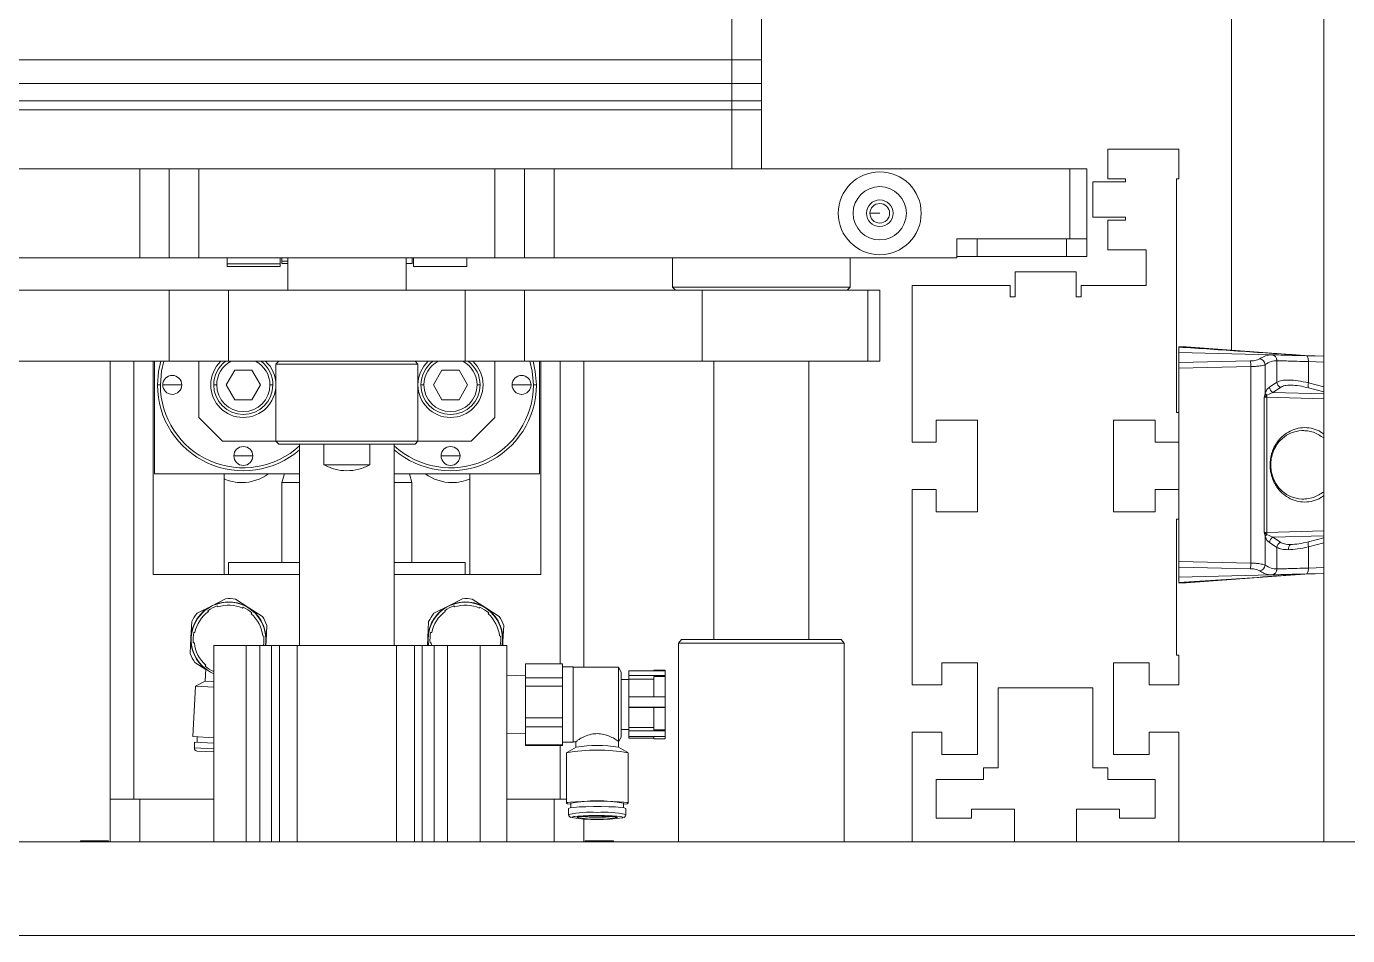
# Model space of a CAD drawing. Header units: millimetres. Extents: x 169 to 14583, y -399 to 10804.
# Drawn here: x 3179.1 to 3402.3, y 1863.9 to 2017.5 of the extents above; entities that cross this region are included whole.
import ezdxf

# ---------------------------------------------------------------- set-up
doc = ezdxf.new("R2010")
doc.units = ezdxf.units.MM
doc.header["$LTSCALE"] = 35

msp = doc.modelspace()

# ---------------------------------------------------------------- linework, layer by layer
at = {"color": 7, "linetype": 'Continuous', "lineweight": 18}
for p, q in [((3398.272, 2199.459), (3398.272, 1879.779)), ((3382.672, 2035.459), (3382.672, 1962.823)), ((3298.272, 1993.459), (3298.272, 2020.889)), ((3303.272, 2020.889), (3303.272, 1993.459)), ((3168.272, 2011.889), (3298.272, 2011.889)), ((3298.272, 1993.459), (3298.272, 2011.889)), ((3298.272, 2011.889), (3303.272, 2011.889)), ((3303.272, 2011.889), (3303.272, 1993.459)), ((3168.272, 2007.859), (3298.272, 2007.859)), ((3298.272, 2007.859), (3298.272, 1993.459)), ((3303.272, 2007.859), (3298.272, 2007.859)), ((3303.272, 1993.459), (3303.272, 2007.859)), ((3168.272, 2004.959), (3298.272, 2004.959)), ((3298.272, 1993.459), (3298.272, 2004.959)), ((3298.272, 2004.959), (3303.272, 2004.959)), ((3303.272, 2004.959), (3303.272, 1993.459)), ((3168.272, 2003.459), (3298.272, 2003.459)), ((3298.272, 2003.459), (3298.272, 1993.459)), ((3303.272, 2003.459), (3298.272, 2003.459)), ((3303.272, 1993.459), (3303.272, 2003.459)), ((3361.772, 1996.779), (3361.772, 1991.779)), ((3373.772, 1996.779), (3361.772, 1996.779)), ((3373.772, 1991.779), (3373.772, 1996.779)), ((3111.159, 1993.459), (3198.272, 1993.459)), ((3198.272, 1978.459), (3198.272, 1993.459)), ((3198.272, 1993.459), (3203.272, 1993.459)), ((3203.272, 1993.459), (3203.272, 1978.459)), ((3203.272, 1993.459), (3208.272, 1993.459)), ((3208.272, 1993.459), (3208.272, 1978.459)), ((3258.272, 1993.459), (3208.272, 1993.459)), ((3258.272, 1978.459), (3258.272, 1993.459)), ((3258.272, 1993.459), (3263.272, 1993.459)), ((3263.272, 1978.459), (3263.272, 1993.459)), ((3263.272, 1993.459), (3268.272, 1993.459)), ((3268.272, 1993.459), (3268.272, 1978.459)), ((3268.272, 1993.459), (3355.385, 1993.459)), ((3355.385, 1981.659), (3355.385, 1993.459)), ((3355.385, 1993.459), (3358.272, 1993.459)), ((3358.272, 1993.459), (3358.272, 1981.659)), ((3359.272, 1991.279), (3359.272, 1985.279)), ((3364.772, 1991.279), (3359.272, 1991.279)), ((3361.772, 1991.779), (3364.772, 1991.779)), ((3364.772, 1991.779), (3364.772, 1991.279)), ((3373.372, 1991.779), (3373.772, 1991.779)), ((3373.372, 1952.279), (3373.372, 1991.779)), ((3323.272, 1985.959), (3321.622, 1985.959)), ((3359.272, 1985.279), (3364.772, 1985.279)), ((3361.772, 1984.779), (3361.772, 1979.779)), ((3364.772, 1984.779), (3361.772, 1984.779)), ((3364.772, 1985.279), (3364.772, 1984.779)), ((3336.272, 1981.659), (3355.385, 1981.659)), ((3336.272, 1978.459), (3336.272, 1981.659)), ((3339.736, 1981.659), (3339.736, 1978.659)), ((3354.808, 1981.659), (3339.736, 1981.659)), ((3354.808, 1978.659), (3354.808, 1981.659)), ((3358.272, 1981.659), (3355.385, 1981.659)), ((3358.272, 1981.659), (3358.272, 1978.659)), ((3361.772, 1979.779), (3368.272, 1979.779)), ((3368.272, 1979.779), (3368.272, 1973.779)), ((3130.272, 1978.459), (3198.272, 1978.459)), ((3203.272, 1978.459), (3198.272, 1978.459)), ((3208.272, 1978.459), (3203.272, 1978.459)), ((3258.272, 1978.459), (3208.272, 1978.459)), ((3213.022, 1978.459), (3213.022, 1977.417)), ((3222.022, 1977.417), (3213.022, 1977.417)), ((3213.022, 1977.417), (3213.022, 1976.959)), ((3222.022, 1978.459), (3222.022, 1977.417)), ((3222.022, 1977.417), (3222.022, 1976.959)), ((3222.272, 1978.459), (3222.272, 1977.878)), ((3223.272, 1977.878), (3222.272, 1977.878)), ((3222.272, 1977.878), (3222.272, 1977.459)), ((3222.272, 1977.459), (3223.272, 1977.459)), ((3223.272, 1978.459), (3223.272, 1972.959)), ((3243.272, 1978.459), (3243.272, 1972.959)), ((3243.272, 1977.459), (3244.272, 1977.459)), ((3244.272, 1977.459), (3244.272, 1978.459)), ((3244.522, 1976.959), (3244.522, 1978.459)), ((3253.522, 1976.959), (3253.522, 1978.459)), ((3263.272, 1978.459), (3258.272, 1978.459)), ((3268.272, 1978.459), (3263.272, 1978.459)), ((3268.272, 1978.459), (3336.272, 1978.459)), ((3288.272, 1978.459), (3288.272, 1973.459)), ((3318.272, 1973.459), (3318.272, 1978.459)), ((3339.736, 1978.659), (3336.272, 1978.659)), ((3354.808, 1978.659), (3339.736, 1978.659)), ((3358.272, 1978.659), (3354.808, 1978.659)), ((3213.022, 1976.959), (3222.022, 1976.959)), ((3244.522, 1976.959), (3253.522, 1976.959)), ((3356.422, 1976.079), (3346.122, 1976.079)), ((3346.122, 1976.079), (3346.122, 1971.839)), ((3356.422, 1971.839), (3356.422, 1976.079)), ((3173.272, 1972.959), (3203.272, 1972.959)), ((3203.272, 1972.959), (3203.272, 1960.959)), ((3203.272, 1972.959), (3213.272, 1972.959)), ((3213.272, 1972.959), (3213.272, 1960.959)), ((3253.272, 1972.959), (3213.272, 1972.959)), ((3253.272, 1960.959), (3253.272, 1972.959)), ((3253.272, 1972.959), (3263.272, 1972.959)), ((3263.272, 1960.959), (3263.272, 1972.959)), ((3263.272, 1972.959), (3293.272, 1972.959)), ((3288.272, 1973.459), (3288.772, 1972.959)), ((3288.272, 1973.459), (3318.272, 1973.459)), ((3293.272, 1972.959), (3293.272, 1960.959)), ((3293.272, 1972.959), (3321.272, 1972.959)), ((3317.772, 1972.959), (3318.272, 1973.459)), ((3321.272, 1960.959), (3321.272, 1972.959)), ((3321.272, 1972.959), (3323.272, 1972.959)), ((3323.272, 1972.959), (3323.272, 1960.959)), ((3328.772, 1973.779), (3328.772, 1947.279)), ((3345.272, 1973.779), (3328.772, 1973.779)), ((3345.272, 1971.839), (3345.272, 1973.779)), ((3357.272, 1973.779), (3357.272, 1971.839)), ((3368.272, 1973.779), (3357.272, 1973.779)), ((3346.122, 1971.839), (3345.272, 1971.839)), ((3357.272, 1971.839), (3356.422, 1971.839)), ((3375.031, 1963.369), (3373.772, 1963.459)), ((3373.772, 1963.459), (3395.005, 1961.943)), ((3389.452, 1962.048), (3373.772, 1962.459)), ((3373.772, 1962.459), (3373.772, 1960.721)), ((3394.861, 1961.947), (3375.031, 1963.369)), ((3389.452, 1962.048), (3389.446, 1962.049)), ((3395.005, 1961.94), (3394.296, 1961.988)), ((3394.861, 1961.947), (3395.005, 1961.943)), ((3395.005, 1961.943), (3396.804, 1961.856)), ((3395.005, 1961.94), (3395.005, 1961.943)), ((3396.804, 1961.856), (3395.005, 1961.94)), ((3395.289, 1961.896), (3398.272, 1961.817)), ((3203.272, 1960.959), (3173.272, 1960.959)), ((3193.272, 1886.969), (3193.272, 1960.959)), ((3197.272, 1960.959), (3197.272, 1886.969)), ((3200.522, 1924.959), (3200.522, 1960.959)), ((3200.772, 1960.959), (3200.772, 1941.959)), ((3213.272, 1960.959), (3203.272, 1960.959)), ((3208.272, 1951.459), (3208.272, 1960.959)), ((3214.329, 1959.459), (3212.885, 1956.959)), ((3253.272, 1960.959), (3213.272, 1960.959)), ((3217.216, 1959.459), (3214.329, 1959.459)), ((3218.659, 1956.959), (3217.216, 1959.459)), ((3221.772, 1960.959), (3221.272, 1960.459)), ((3221.272, 1960.459), (3221.272, 1947.459)), ((3245.272, 1960.459), (3221.272, 1960.459)), ((3245.272, 1960.459), (3244.772, 1960.959)), ((3245.272, 1947.459), (3245.272, 1960.459)), ((3249.329, 1959.459), (3247.885, 1956.959)), ((3252.216, 1959.459), (3249.329, 1959.459)), ((3253.659, 1956.959), (3252.216, 1959.459)), ((3263.272, 1960.959), (3253.272, 1960.959)), ((3258.272, 1960.959), (3258.272, 1951.459)), ((3293.272, 1960.959), (3263.272, 1960.959)), ((3265.772, 1960.959), (3265.772, 1941.959)), ((3266.022, 1924.959), (3266.022, 1960.959)), ((3269.272, 1909.859), (3269.272, 1960.959)), ((3273.272, 1960.959), (3273.272, 1909.259)), ((3293.272, 1960.959), (3321.272, 1960.959)), ((3295.272, 1960.959), (3295.272, 1913.959)), ((3311.272, 1913.959), (3311.272, 1960.959)), ((3323.272, 1960.959), (3321.272, 1960.959)), ((3373.772, 1960.721), (3385.848, 1961.018)), ((3373.772, 1959.788), (3385.963, 1960.064)), ((3373.772, 1959.788), (3373.772, 1952.279)), ((3385.963, 1960.064), (3385.963, 1926.854)), ((3388.373, 1955.603), (3388.373, 1960.393)), ((3390.364, 1961.049), (3390.364, 1957.415)), ((3390.364, 1961.049), (3390.37, 1961.049)), ((3395.676, 1957.325), (3395.676, 1960.896)), ((3395.676, 1960.896), (3398.272, 1960.828)), ((3390.364, 1957.415), (3389.076, 1956.568)), ((3398.272, 1956.643), (3395.676, 1957.325)), ((3201.772, 1956.959), (3201.272, 1956.959)), ((3203.772, 1956.959), (3202.172, 1956.959)), ((3203.772, 1956.959), (3205.372, 1956.959)), ((3210.772, 1956.959), (3211.272, 1956.959)), ((3212.885, 1956.959), (3214.329, 1954.459)), ((3217.216, 1954.459), (3218.659, 1956.959)), ((3220.772, 1956.959), (3220.272, 1956.959)), ((3245.772, 1956.959), (3246.272, 1956.959)), ((3247.885, 1956.959), (3249.329, 1954.459)), ((3252.216, 1954.459), (3253.659, 1956.959)), ((3255.772, 1956.959), (3255.272, 1956.959)), ((3262.772, 1956.959), (3261.172, 1956.959)), ((3262.772, 1956.959), (3264.372, 1956.959)), ((3264.772, 1956.959), (3265.272, 1956.959)), ((3388.185, 1954.814), (3388.355, 1955.529)), ((3388.542, 1955.155), (3388.185, 1954.814)), ((3388.185, 1954.814), (3388.572, 1954.873)), ((3388.185, 1932.104), (3388.185, 1954.814)), ((3388.355, 1955.529), (3388.373, 1955.603)), ((3388.597, 1955.201), (3388.542, 1955.155)), ((3388.572, 1954.873), (3388.634, 1954.872)), ((3388.631, 1955.237), (3388.597, 1955.201)), ((3389.644, 1955.702), (3388.631, 1955.237)), ((3388.634, 1954.872), (3388.634, 1932.046)), ((3388.634, 1954.872), (3398.272, 1954.62)), ((3390.932, 1956.549), (3389.644, 1955.702)), ((3389.644, 1955.702), (3398.272, 1955.476)), ((3398.272, 1955.787), (3395.712, 1956.459)), ((3214.329, 1954.459), (3217.216, 1954.459)), ((3249.329, 1954.459), (3252.216, 1954.459)), ((3208.272, 1951.459), (3212.272, 1947.459)), ((3254.272, 1947.459), (3258.272, 1951.459)), ((3332.772, 1951.029), (3339.772, 1951.029)), ((3332.772, 1947.279), (3332.772, 1951.029)), ((3339.772, 1951.029), (3339.772, 1935.529)), ((3362.772, 1951.029), (3369.772, 1951.029)), ((3362.772, 1935.529), (3362.772, 1951.029)), ((3369.772, 1951.029), (3369.772, 1947.279)), ((3373.772, 1952.279), (3373.372, 1952.279)), ((3373.772, 1947.279), (3373.772, 1952.279)), ((3221.272, 1947.459), (3212.272, 1947.459)), ((3221.272, 1947.459), (3221.772, 1946.959)), ((3221.272, 1947.459), (3245.272, 1947.459)), ((3244.772, 1946.959), (3221.772, 1946.959)), ((3225.272, 1946.959), (3225.272, 1912.959)), ((3229.399, 1946.959), (3229.399, 1943.459)), ((3237.145, 1943.459), (3237.145, 1946.959)), ((3241.272, 1912.959), (3241.272, 1946.959)), ((3244.772, 1946.959), (3245.272, 1947.459)), ((3254.272, 1947.459), (3245.272, 1947.459)), ((3328.772, 1947.279), (3332.772, 1947.279)), ((3369.772, 1947.279), (3373.772, 1947.279)), ((3373.772, 1947.279), (3373.772, 1939.279)), ((3215.772, 1944.959), (3214.172, 1944.959)), ((3215.772, 1944.959), (3217.372, 1944.959)), ((3250.772, 1944.959), (3249.172, 1944.959)), ((3250.772, 1944.959), (3252.372, 1944.959)), ((3200.772, 1941.959), (3225.272, 1941.959)), ((3212.522, 1941.085), (3212.522, 1941.959)), ((3222.704, 1941.959), (3222.302, 1940.459)), ((3237.145, 1943.459), (3229.399, 1943.459)), ((3241.272, 1941.959), (3265.772, 1941.959)), ((3243.84, 1941.959), (3244.242, 1940.459)), ((3254.022, 1941.085), (3254.022, 1941.959)), ((3389.191, 1943.459), (3389.322, 1943.459)), ((3212.522, 1924.959), (3212.522, 1941.085)), ((3222.302, 1926.959), (3222.302, 1940.459)), ((3225.272, 1940.459), (3222.302, 1940.459)), ((3244.242, 1940.459), (3241.272, 1940.459)), ((3244.242, 1926.959), (3244.242, 1940.459)), ((3254.022, 1924.959), (3254.022, 1941.085)), ((3328.772, 1939.279), (3328.772, 1906.279)), ((3332.772, 1939.279), (3328.772, 1939.279)), ((3332.772, 1935.529), (3332.772, 1939.279)), ((3369.772, 1939.279), (3369.772, 1935.529)), ((3373.772, 1939.279), (3369.772, 1939.279)), ((3373.772, 1934.279), (3373.772, 1939.279)), ((3339.772, 1935.529), (3332.772, 1935.529)), ((3369.772, 1935.529), (3362.772, 1935.529)), ((3373.372, 1934.279), (3373.772, 1934.279)), ((3373.372, 1911.279), (3373.372, 1934.279)), ((3373.772, 1934.279), (3373.772, 1927.13)), ((3388.355, 1931.389), (3388.185, 1932.104)), ((3388.185, 1932.104), (3388.597, 1931.717)), ((3388.634, 1932.046), (3388.185, 1932.104)), ((3388.373, 1931.315), (3388.355, 1931.389)), ((3388.373, 1926.525), (3388.373, 1931.315)), ((3388.597, 1931.717), (3388.631, 1931.681)), ((3388.631, 1931.681), (3389.644, 1931.216)), ((3398.272, 1932.298), (3388.634, 1932.046)), ((3389.076, 1930.35), (3390.364, 1929.503)), ((3398.272, 1931.442), (3389.644, 1931.216)), ((3389.644, 1931.216), (3390.932, 1930.369)), ((3395.676, 1929.593), (3398.272, 1930.275)), ((3395.712, 1930.459), (3398.272, 1931.131)), ((3390.364, 1925.869), (3390.364, 1929.503)), ((3395.676, 1929.593), (3395.676, 1926.022)), ((3213.272, 1926.959), (3213.272, 1924.959)), ((3213.272, 1926.959), (3225.272, 1926.959)), ((3241.272, 1926.959), (3253.272, 1926.959)), ((3253.272, 1926.959), (3253.272, 1924.959)), ((3385.963, 1926.854), (3373.772, 1927.13)), ((3385.848, 1925.899), (3373.772, 1926.197)), ((3373.772, 1926.197), (3373.772, 1924.459)), ((3390.37, 1925.869), (3390.364, 1925.869)), ((3398.272, 1926.09), (3395.676, 1926.022)), ((3200.522, 1924.959), (3225.272, 1924.959)), ((3241.272, 1924.959), (3266.022, 1924.959)), ((3395.005, 1924.975), (3373.772, 1923.459)), ((3389.452, 1924.87), (3373.772, 1924.459)), ((3375.031, 1923.549), (3394.861, 1924.971)), ((3389.446, 1924.869), (3389.452, 1924.87)), ((3394.296, 1924.93), (3395.005, 1924.978)), ((3395.005, 1924.975), (3394.861, 1924.971)), ((3396.804, 1925.062), (3395.005, 1924.975)), ((3395.005, 1924.978), (3396.804, 1925.062)), ((3395.005, 1924.978), (3395.005, 1924.974)), ((3398.272, 1925.1), (3395.289, 1925.022)), ((3373.772, 1923.459), (3375.031, 1923.549)), ((3207.973, 1918.378), (3210.375, 1919.61)), ((3210.375, 1919.61), (3212.778, 1920.841)), ((3211.354, 1919.618), (3211.435, 1919.46)), ((3214.45, 1920.758), (3216.717, 1919.293)), ((3215.648, 1919.25), (3215.744, 1919.399)), ((3216.717, 1919.293), (3218.985, 1917.828)), ((3247.973, 1918.378), (3250.375, 1919.61)), ((3250.375, 1919.61), (3252.778, 1920.841)), ((3251.354, 1919.618), (3251.435, 1919.46)), ((3254.45, 1920.758), (3256.717, 1919.293)), ((3255.648, 1919.25), (3255.744, 1919.399)), ((3256.717, 1919.293), (3258.985, 1917.828)), ((3206.93, 1914.276), (3207.065, 1916.972)), ((3209.878, 1918.662), (3209.797, 1918.819)), ((3217.214, 1918.449), (3217.118, 1918.301)), ((3246.93, 1914.276), (3247.065, 1916.972)), ((3249.878, 1918.662), (3249.797, 1918.819)), ((3257.214, 1918.449), (3257.118, 1918.301)), ((3207.413, 1915.128), (3207.589, 1915.119)), ((3219.749, 1916.339), (3219.614, 1913.642)), ((3247.413, 1915.128), (3247.589, 1915.119)), ((3259.749, 1916.339), (3259.614, 1913.642)), ((3206.796, 1911.579), (3206.93, 1914.276)), ((3207.502, 1913.371), (3207.325, 1913.38)), ((3210.772, 1879.779), (3210.772, 1912.959)), ((3216.272, 1912.959), (3210.772, 1912.959)), ((3218.55, 1912.959), (3216.272, 1912.959)), ((3216.272, 1879.779), (3216.272, 1912.959)), ((3218.55, 1879.779), (3218.55, 1912.959)), ((3220.55, 1912.959), (3218.55, 1912.959)), ((3219.042, 1914.547), (3219.219, 1914.538)), ((3219.614, 1913.642), (3219.58, 1912.959)), ((3220.55, 1879.779), (3220.55, 1912.959)), ((3221.872, 1912.959), (3220.55, 1912.959)), ((3221.872, 1879.779), (3221.872, 1912.959)), ((3221.872, 1912.959), (3224.872, 1912.959)), ((3224.872, 1879.779), (3224.872, 1912.959)), ((3241.672, 1912.959), (3224.872, 1912.959)), ((3241.672, 1879.779), (3241.672, 1912.959)), ((3241.672, 1912.959), (3244.672, 1912.959)), ((3244.672, 1879.779), (3244.672, 1912.959)), ((3245.994, 1912.959), (3244.672, 1912.959)), ((3245.994, 1879.779), (3245.994, 1912.959)), ((3247.994, 1912.959), (3245.994, 1912.959)), ((3246.864, 1912.959), (3246.93, 1914.276)), ((3246.93, 1914.276), (3247.001, 1912.959)), ((3247.502, 1913.371), (3247.325, 1913.38)), ((3247.502, 1913.371), (3247.559, 1912.959)), ((3247.994, 1879.779), (3247.994, 1912.959)), ((3250.272, 1912.959), (3247.994, 1912.959)), ((3255.772, 1912.959), (3250.272, 1912.959)), ((3250.272, 1879.779), (3250.272, 1912.959)), ((3255.772, 1879.779), (3255.772, 1912.959)), ((3260.272, 1912.959), (3255.772, 1912.959)), ((3259.042, 1914.547), (3259.219, 1914.538)), ((3259.614, 1913.642), (3259.58, 1912.959)), ((3260.272, 1879.779), (3260.272, 1912.959)), ((3289.772, 1913.959), (3289.272, 1913.359)), ((3289.272, 1913.359), (3289.272, 1879.779)), ((3317.272, 1913.359), (3289.272, 1913.359)), ((3316.772, 1913.959), (3289.772, 1913.959)), ((3317.272, 1913.359), (3316.772, 1913.959)), ((3317.272, 1879.779), (3317.272, 1913.359)), ((3373.772, 1911.279), (3373.372, 1911.279)), ((3373.772, 1906.279), (3373.772, 1911.279)), ((3209.415, 1908.891), (3207.559, 1910.089)), ((3209.419, 1908.975), (3209.316, 1906.911)), ((3209.33, 1909.469), (3209.426, 1909.617)), ((3269.708, 1909.859), (3263.408, 1909.859)), ((3263.408, 1909.859), (3263.408, 1909.849)), ((3263.408, 1909.849), (3269.708, 1909.849)), ((3263.408, 1907.476), (3263.408, 1909.849)), ((3269.708, 1909.859), (3269.708, 1909.849)), ((3269.708, 1908.663), (3269.708, 1909.849)), ((3271.508, 1909.309), (3269.708, 1909.309)), ((3269.708, 1907.476), (3269.708, 1908.663)), ((3271.508, 1909.309), (3271.508, 1903.394)), ((3279.146, 1909.259), (3271.508, 1909.259)), ((3279.608, 1908.459), (3279.146, 1909.259)), ((3279.146, 1896.7), (3279.146, 1909.259)), ((3279.608, 1908.459), (3279.608, 1903.336)), ((3287.008, 1908.653), (3280.908, 1908.653)), ((3280.908, 1907.883), (3280.908, 1908.653)), ((3287.008, 1908.759), (3285.108, 1908.759)), ((3285.108, 1908.653), (3285.108, 1908.759)), ((3287.008, 1908.759), (3287.008, 1908.653)), ((3287.008, 1907.883), (3287.008, 1908.653)), ((3333.772, 1910.029), (3339.772, 1910.029)), ((3333.772, 1906.279), (3333.772, 1910.029)), ((3339.772, 1910.029), (3339.772, 1894.529)), ((3362.772, 1910.029), (3368.772, 1910.029)), ((3362.772, 1894.529), (3362.772, 1910.029)), ((3368.772, 1910.029), (3368.772, 1906.279)), ((3207.672, 1906.069), (3207.246, 1897.539)), ((3209.316, 1906.911), (3207.672, 1906.069)), ((3210.772, 1905.914), (3207.672, 1906.069)), ((3210.772, 1906.839), (3209.316, 1906.911)), ((3263.408, 1907.921), (3260.272, 1907.823)), ((3263.408, 1907.476), (3269.708, 1907.476)), ((3263.408, 1907.476), (3263.408, 1906.087)), ((3263.408, 1906.087), (3269.708, 1906.087)), ((3263.408, 1900.701), (3263.408, 1906.087)), ((3269.708, 1907.476), (3269.708, 1906.087)), ((3269.708, 1903.394), (3269.708, 1906.087)), ((3280.908, 1907.184), (3279.608, 1907.184)), ((3287.008, 1907.883), (3280.908, 1907.883)), ((3280.908, 1907.27), (3280.908, 1907.883)), ((3285.108, 1907.27), (3280.908, 1907.27)), ((3280.908, 1904.19), (3280.908, 1907.27)), ((3285.108, 1907.724), (3287.008, 1907.724)), ((3285.108, 1904.224), (3285.108, 1907.724)), ((3287.008, 1907.724), (3287.008, 1907.883)), ((3287.008, 1907.724), (3287.008, 1904.224)), ((3328.772, 1906.279), (3333.772, 1906.279)), ((3343.272, 1905.779), (3359.272, 1905.779)), ((3343.272, 1892.279), (3343.272, 1905.779)), ((3359.272, 1905.779), (3359.272, 1892.279)), ((3368.772, 1906.279), (3373.772, 1906.279)), ((3287.008, 1904.237), (3280.908, 1904.237)), ((3280.908, 1902.491), (3280.908, 1904.237)), ((3287.008, 1902.491), (3287.008, 1904.237)), ((3269.708, 1900.701), (3269.708, 1903.394)), ((3271.508, 1903.394), (3271.508, 1896.609)), ((3279.608, 1903.336), (3279.608, 1897.459)), ((3287.008, 1902.491), (3280.908, 1902.491)), ((3280.908, 1902.444), (3280.908, 1902.491)), ((3285.108, 1902.444), (3280.908, 1902.444)), ((3280.908, 1899.11), (3280.908, 1902.444)), ((3285.108, 1902.479), (3287.008, 1902.479)), ((3285.108, 1898.69), (3285.108, 1902.479)), ((3287.008, 1902.479), (3287.008, 1902.491)), ((3287.008, 1902.479), (3287.008, 1898.69)), ((3263.408, 1900.701), (3269.708, 1900.701)), ((3263.408, 1900.701), (3263.408, 1899.197)), ((3263.408, 1899.197), (3269.708, 1899.197)), ((3263.408, 1896.183), (3263.408, 1899.197)), ((3269.708, 1900.701), (3269.708, 1899.197)), ((3269.708, 1897.69), (3269.708, 1899.197)), ((3285.108, 1899.11), (3280.908, 1899.11)), ((3280.908, 1898.543), (3280.908, 1899.11)), ((3210.772, 1897.363), (3207.246, 1897.539)), ((3207.995, 1897.502), (3207.95, 1896.603)), ((3260.272, 1898.095), (3263.408, 1897.997)), ((3269.708, 1896.183), (3269.708, 1897.69)), ((3279.146, 1896.659), (3279.608, 1897.459)), ((3279.608, 1898.734), (3280.908, 1898.734)), ((3287.008, 1898.543), (3280.908, 1898.543)), ((3280.908, 1897.566), (3280.908, 1898.543)), ((3287.008, 1897.566), (3280.908, 1897.566)), ((3280.908, 1897.265), (3280.908, 1897.566)), ((3285.108, 1897.265), (3280.908, 1897.265)), ((3287.008, 1898.69), (3285.108, 1898.69)), ((3285.108, 1897.159), (3285.108, 1897.566)), ((3285.108, 1897.159), (3287.008, 1897.159)), ((3287.008, 1898.543), (3287.008, 1898.69)), ((3287.008, 1897.566), (3287.008, 1898.543)), ((3287.008, 1897.566), (3287.008, 1897.159)), ((3328.772, 1898.279), (3328.772, 1879.779)), ((3333.772, 1898.279), (3328.772, 1898.279)), ((3333.772, 1894.529), (3333.772, 1898.279)), ((3368.772, 1898.279), (3368.772, 1894.529)), ((3373.772, 1898.279), (3368.772, 1898.279)), ((3373.772, 1879.779), (3373.772, 1898.279)), ((3207.551, 1896.623), (3207.501, 1895.624)), ((3207.501, 1895.624), (3210.772, 1895.461)), ((3210.772, 1896.462), (3207.551, 1896.623)), ((3210.772, 1894.96), (3207.975, 1895.1)), ((3263.408, 1896.183), (3269.708, 1896.183)), ((3263.408, 1896.183), (3263.408, 1896.059)), ((3263.408, 1896.059), (3269.708, 1896.059)), ((3269.272, 1886.969), (3269.272, 1896.059)), ((3269.708, 1896.609), (3271.508, 1896.609)), ((3269.708, 1896.183), (3269.708, 1896.059)), ((3270.358, 1894.818), (3270.358, 1886.298)), ((3271.984, 1895.769), (3270.395, 1894.861)), ((3271.508, 1896.659), (3271.958, 1896.659)), ((3271.958, 1896.682), (3271.958, 1895.755)), ((3280.721, 1894.861), (3279.133, 1895.769)), ((3279.146, 1896.7), (3279.146, 1896.68)), ((3279.146, 1896.659), (3279.146, 1896.66)), ((3279.158, 1895.755), (3279.158, 1896.68)), ((3280.758, 1886.298), (3280.758, 1894.818)), ((3339.772, 1894.529), (3333.772, 1894.529)), ((3368.772, 1894.529), (3362.772, 1894.529)), ((3332.772, 1890.279), (3340.772, 1890.279)), ((3332.772, 1883.779), (3332.772, 1890.279)), ((3340.772, 1892.279), (3343.272, 1892.279)), ((3340.772, 1890.279), (3340.772, 1892.279)), ((3359.272, 1892.279), (3361.772, 1892.279)), ((3361.772, 1892.279), (3361.772, 1890.279)), ((3361.772, 1890.279), (3369.772, 1890.279)), ((3369.772, 1890.279), (3369.772, 1883.779)), ((3197.272, 1886.969), (3193.272, 1886.969)), ((3193.272, 1879.779), (3193.272, 1886.959)), ((3193.272, 1886.959), (3198.272, 1886.959)), ((3210.772, 1886.969), (3197.272, 1886.969)), ((3198.272, 1886.959), (3198.272, 1879.779)), ((3210.772, 1886.959), (3198.272, 1886.959)), ((3269.272, 1886.969), (3260.272, 1886.969)), ((3268.272, 1886.959), (3260.272, 1886.959)), ((3268.272, 1879.779), (3268.272, 1886.959)), ((3268.272, 1886.959), (3270.358, 1886.959)), ((3270.358, 1886.969), (3269.272, 1886.969)), ((3271.108, 1886.298), (3271.108, 1885.532)), ((3280.008, 1885.532), (3280.008, 1886.298)), ((3270.708, 1885.4), (3270.708, 1884.403)), ((3273.272, 1883.65), (3273.272, 1879.779)), ((3280.408, 1884.403), (3280.408, 1885.4)), ((3338.772, 1883.779), (3332.772, 1883.779)), ((3338.772, 1885.279), (3338.772, 1883.779)), ((3346.022, 1885.279), (3338.772, 1885.279)), ((3346.022, 1879.779), (3346.022, 1885.279)), ((3356.522, 1885.279), (3356.522, 1879.779)), ((3363.772, 1885.279), (3356.522, 1885.279)), ((3363.772, 1883.779), (3363.772, 1885.279)), ((3369.772, 1883.779), (3363.772, 1883.779)), ((3328.772, 1879.779), (3137.772, 1879.779)), ((3188.272, 1879.779), (3188.272, 1879.959)), ((3188.272, 1879.959), (3190.272, 1879.959)), ((3190.272, 1879.959), (3190.272, 1879.779)), ((3190.272, 1879.959), (3192.522, 1879.959)), ((3192.522, 1879.779), (3192.522, 1879.959)), ((3192.522, 1879.959), (3193.022, 1879.959)), ((3193.022, 1879.959), (3193.022, 1879.779)), ((3273.522, 1879.779), (3273.522, 1879.959)), ((3273.522, 1879.959), (3274.022, 1879.959)), ((3274.022, 1879.959), (3274.022, 1879.779)), ((3274.022, 1879.959), (3276.272, 1879.959)), ((3276.272, 1879.779), (3276.272, 1879.959)), ((3276.272, 1879.959), (3278.272, 1879.959)), ((3278.272, 1879.959), (3278.272, 1879.779)), ((3328.772, 1879.779), (3346.022, 1879.779)), ((3356.522, 1879.779), (3346.022, 1879.779)), ((3356.522, 1879.779), (3373.772, 1879.779)), ((3409.772, 1879.779), (3373.772, 1879.779)), ((3409.772, 1863.929), (3056.772, 1863.929))]:
    msp.add_line(p, q, dxfattribs=at)
at = {"color": 7, "linetype": 'Continuous', "lineweight": 18, "flags": 128}
for points in [[(3395.289, 1961.896), (3395.368, 1961.874), (3395.444, 1961.816), (3395.512, 1961.723), (3395.572, 1961.599), (3395.619, 1961.448), (3395.653, 1961.276), (3395.672, 1961.09), (3395.676, 1960.896)], [(3201.272, 1956.959), (3201.451, 1959.227), (3201.835, 1960.959)], [(3202.356, 1960.959), (3201.963, 1959.263), (3201.772, 1956.959)], [(3264.772, 1956.959), (3264.581, 1959.263), (3264.189, 1960.959)], [(3264.71, 1960.959), (3265.094, 1959.227), (3265.272, 1956.959)], [(3395.289, 1925.022), (3395.368, 1925.043), (3395.444, 1925.102), (3395.512, 1925.195), (3395.572, 1925.319), (3395.619, 1925.47), (3395.653, 1925.642), (3395.672, 1925.828), (3395.676, 1926.022)], [(3280.008, 1886.114), (3280.061, 1886.12), (3280.581, 1886.206), (3280.758, 1886.298), (3280.581, 1886.39), (3280.061, 1886.476), (3279.235, 1886.55), (3278.158, 1886.606), (3276.904, 1886.642), (3275.558, 1886.654), (3274.212, 1886.642), (3272.958, 1886.606), (3271.881, 1886.55), (3271.055, 1886.476), (3270.535, 1886.39), (3270.358, 1886.298), (3270.535, 1886.206), (3271.055, 1886.12), (3271.108, 1886.114)], [(3280.408, 1885.4), (3280.397, 1885.423), (3280.128, 1885.511), (3279.52, 1885.592), (3278.619, 1885.658), (3277.49, 1885.705), (3276.218, 1885.729), (3274.898, 1885.729), (3273.626, 1885.705), (3272.497, 1885.658), (3271.596, 1885.592), (3270.988, 1885.511), (3270.719, 1885.423), (3270.708, 1885.4)], [(3271.774, 1884.051), (3271.601, 1884.027), (3271.252, 1883.946), (3271.252, 1883.861), (3271.277, 1883.851)], [(3272.143, 1883.886), (3272.238, 1883.961), (3272.319, 1883.98)], [(3279.837, 1883.85), (3279.864, 1883.861), (3279.864, 1883.946), (3279.515, 1884.027), (3278.876, 1884.096)]]:
    msp.add_lwpolyline(points, dxfattribs=at)
at = {"color": 7, "linetype": 'Continuous', "lineweight": 18}
for radius in [7, 4.5, 2.25, 1.65]:
    msp.add_circle((3323.272, 1985.959), radius, dxfattribs=at)
for centre, radius, start, end in [((3389.392, 1961.078), 0.972, 358.29006, 86.85327), ((3389.399, 1961.078), 0.972, 358.25497, 86.8522), ((3395.381, 1964.46), 2.566, 258.32283, 268.47627), ((3215.772, 1956.959), 5.5, 133.34176, 180), ((3215.772, 1956.959), 5, 126.8699, 180), ((3215.772, 1956.959), 4.5, 117.26604, 180), ((3215.772, 1956.959), 4.5, 0, 62.73396), ((3215.772, 1956.959), 5, 0, 53.1301), ((3215.772, 1956.959), 5.5, 0, 46.65824), ((3250.772, 1956.959), 5.5, 133.34176, 180), ((3250.772, 1956.959), 5, 126.8699, 180), ((3250.772, 1956.959), 4.5, 117.26604, 180), ((3250.772, 1956.959), 4.5, 0, 62.73396), ((3250.772, 1956.959), 5, 0, 53.1301), ((3250.772, 1956.959), 5.5, 0, 46.65824), ((3382.744, 1960.159), 3.221, 358.30693, 15.46732), ((3387.319, 1960.315), 1.056, 4.2332, 82.64856), ((3203.772, 1956.959), 1.6, 0, 180), ((3262.772, 1956.959), 1.6, 0, 180), ((3391.431, 1957.495), 1.07, 184.31154, 242.18923), ((3396.935, 1956.945), 1.316, 163.18835, 201.64239), ((3215.772, 1956.959), 14.5, 180, 310.93272), ((3215.772, 1956.959), 14, 180, 312.73211), ((3203.772, 1956.959), 1.6, 180, 0), ((3215.772, 1956.959), 5.5, 180, 0), ((3215.772, 1956.959), 5, 180, 0), ((3215.772, 1956.959), 4.5, 180, 0), ((3250.772, 1956.959), 14, 227.26789, 0), ((3250.772, 1956.959), 14.5, 229.06728, 0), ((3250.772, 1956.959), 5.5, 180, 0), ((3250.772, 1956.959), 5, 180, 0), ((3250.772, 1956.959), 4.5, 180, 0), ((3262.772, 1956.959), 1.6, 180, 0), ((3389.133, 1955.85), 0.842, 202.41087, 230.48951), ((3389.178, 1955.897), 0.858, 200.0823, 230.35037), ((3387.265, 1954.874), 1.307, 359.95668, 12.42233), ((3387.306, 1954.89), 1.328, 359.22162, 13.52736), ((3390.143, 1956.648), 1.07, 184.31154, 242.18923), ((3215.772, 1944.959), 1.6, 0, 180), ((3250.772, 1944.959), 1.6, 0, 180), ((3215.772, 1944.959), 1.6, 180, 0), ((3250.772, 1944.959), 1.6, 180, 0), ((3215.522, 1947.959), 7.5, 270, 306.8699), ((3251.022, 1947.959), 7.5, 233.1301, 270), ((3215.522, 1947.959), 7.5, 246.42182, 270), ((3251.022, 1947.959), 7.5, 270, 293.57818), ((3389.133, 1931.068), 0.842, 129.51049, 157.58913), ((3389.178, 1931.02), 0.858, 129.64963, 159.9177), ((3387.306, 1932.028), 1.328, 346.47264, 0.77838), ((3390.143, 1930.269), 1.07, 117.81077, 175.68846), ((3391.431, 1929.423), 1.07, 117.81077, 175.68846), ((3396.935, 1929.973), 1.316, 158.35761, 196.81165), ((3393.367, 1929.167), 1.091, 130.86509, 182.1427), ((3382.744, 1926.758), 3.221, 344.53268, 1.69307), ((3387.319, 1926.603), 1.056, 277.35144, 355.7668), ((3389.392, 1925.84), 0.972, 273.14673, 1.70994), ((3389.399, 1925.84), 0.972, 273.1478, 1.74503), ((3395.381, 1922.458), 2.566, 91.52373, 101.67717), ((3213.272, 1913.959), 6.35, 350.93933, 177.14235), ((3213.272, 1913.959), 6.3, 350.8668, 246.62013), ((3213.272, 1913.959), 5.975, 108.72148, 125.56323), ((3213.272, 1913.959), 5.8, 65.81924, 108.46547), ((3213.272, 1913.959), 6.9, 80.17386, 94.11085), ((3213.272, 1913.959), 5.975, 48.72148, 65.56323), ((3253.272, 1913.959), 6.35, 350.93933, 177.14235), ((3253.272, 1913.959), 6.3, 350.8668, 189.1332), ((3253.272, 1913.959), 5.975, 108.72148, 125.56323), ((3253.272, 1913.959), 5.8, 65.81924, 108.46547), ((3253.272, 1913.959), 6.9, 80.17386, 94.11085), ((3253.272, 1913.959), 5.975, 48.72148, 65.56323), ((3213.272, 1913.959), 6.9, 140.17386, 154.11085), ((3213.272, 1913.959), 5.8, 125.81924, 168.46547), ((3213.272, 1913.959), 5.8, 5.81924, 48.46547), ((3213.272, 1913.959), 6.9, 20.17386, 34.11085), ((3253.272, 1913.959), 6.9, 140.17386, 154.11085), ((3253.272, 1913.959), 5.8, 125.81924, 168.46547), ((3253.272, 1913.959), 5.8, 5.81924, 48.46547), ((3253.272, 1913.959), 6.9, 20.17386, 34.11085), ((3213.272, 1913.959), 5.975, 168.72148, 185.56323), ((3253.272, 1913.959), 5.975, 168.72148, 185.56323), ((3213.272, 1913.959), 6.35, 177.14235, 232.60599), ((3213.272, 1913.959), 5.8, 185.81924, 228.46547), ((3213.272, 1913.959), 5.975, 350.36541, 5.56323), ((3253.272, 1913.959), 5.975, 350.36541, 5.56323), ((3213.272, 1913.959), 6.9, 200.17386, 214.11085), ((3213.272, 1913.959), 5.975, 228.72148, 245.56323), ((3208, 1895.599), 0.5, 177.14235, 267.14235), ((3275.558, 1864.402), 30.858, 80.29844, 99.70156), ((3275.558, 1873.654), 22.403, 80.81885, 99.18115), ((3275.558, 1861.395), 25.297, 79.86844, 100.13156), ((3274.3, 1867.48), 17.3, 85.83134, 101.98444), ((3275.56, 1913.883), 30.336, 261.88359, 278.10617), ((3275.099, 1848.203), 36.001, 89.26899, 95.29831), ((3275.535, 1902.428), 18.849, 259.63361, 280.53624), ((3275.025, 1861.837), 22.308, 88.62956, 96.96625), ((3275.561, 1915.318), 31.395, 264.97873, 274.98401), ((3276.818, 1867.56), 17.221, 77.96688, 94.19544), ((3275.909, 1842.903), 41.3, 85.88064, 90.48686), ((3276.541, 1873.709), 10.475, 76.52892, 95.38457)]:
    msp.add_arc(centre, radius, start, end, dxfattribs=at)
for points, knots in [([(3373.772, 1963.353), (3375.552, 1963.234), (3379.106, 1962.998), (3384.426, 1962.643), (3389.677, 1962.293), (3393.152, 1962.061), (3394.861, 1961.947)], [0, 0, 0, 0, 0.25308029, 0.5055064, 0.75673941, 1, 1, 1, 1]), ([(3373.772, 1963.353), (3373.772, 1963.213), (3373.772, 1962.934), (3373.772, 1962.562), (3373.772, 1962.5), (3373.772, 1962.459)], [0, 0, 0, 0, 0.2565385, 0.5130759, 1, 1, 1, 1]), ([(3387.454, 1961.362), (3387.783, 1961.568), (3388.441, 1961.98), (3389.111, 1962.026), (3389.446, 1962.049)], [0, 0, 0, 0, 0.5003915, 1, 1, 1, 1]), ([(3389.452, 1962.048), (3389.734, 1962.041), (3390.304, 1962.026), (3391.667, 1961.99), (3393.324, 1961.947), (3394.638, 1961.913), (3395.289, 1961.896)], [0, 0, 0, 0, 0.2474072, 0.4999671, 0.7525446, 1, 1, 1, 1]), ([(3373.772, 1960.721), (3373.772, 1960.669), (3373.772, 1960.565), (3373.772, 1960.291), (3373.772, 1960.019), (3373.772, 1959.847), (3373.772, 1959.788)], [0, 0, 0, 0, 0.2846901, 0.5694505, 0.8523325, 1, 1, 1, 1]), ([(3385.848, 1961.018), (3386.032, 1961.027), (3386.4, 1961.044), (3386.868, 1961.128), (3387.241, 1961.237), (3387.383, 1961.321), (3387.454, 1961.362)], [0, 0, 0, 0, 0.2501017, 0.50016, 0.7502237, 1, 1, 1, 1]), ([(3388.373, 1960.393), (3388.246, 1960.347), (3388.022, 1960.266), (3387.436, 1960.16), (3386.763, 1960.087), (3386.223, 1960.072), (3385.963, 1960.064)], [0, 0, 0, 0, 0.2826531, 0.4995804, 0.758587, 1, 1, 1, 1]), ([(3388.373, 1960.393), (3388.701, 1960.59), (3389.359, 1960.985), (3390.029, 1961.028), (3390.364, 1961.049)], [0, 0, 0, 0, 0.4996249, 1, 1, 1, 1]), ([(3390.37, 1961.049), (3390.602, 1961.042), (3391.082, 1961.028), (3392.243, 1960.994), (3393.758, 1960.951), (3395.024, 1960.915), (3395.676, 1960.896)], [0, 0, 0, 0, 0.2267031, 0.4689409, 0.7267087, 1, 1, 1, 1]), ([(3395.676, 1957.325), (3395.074, 1957.452), (3393.887, 1957.704), (3392.378, 1957.822), (3391.138, 1957.75), (3390.624, 1957.527), (3390.364, 1957.415)], [0, 0, 0, 0, 0.2536479, 0.5005611, 0.7475629, 1, 1, 1, 1]), ([(3389.076, 1956.568), (3388.931, 1956.464), (3388.675, 1956.279), (3388.464, 1955.807), (3388.373, 1955.603)], [0, 0, 0, 0, 0.56727425, 1, 1, 1, 1]), ([(3395.712, 1956.459), (3395.181, 1956.585), (3394.114, 1956.836), (3392.744, 1956.957), (3391.621, 1956.884), (3391.161, 1956.66), (3390.932, 1956.549)], [0, 0, 0, 0, 0.2495561, 0.5006901, 0.7514536, 1, 1, 1, 1]), ([(3398.272, 1948.638), (3398.11, 1948.766), (3397.547, 1949.209), (3396.446, 1949.605), (3395.033, 1949.81), (3393.613, 1949.617), (3392.312, 1949.085), (3391.373, 1948.397), (3390.751, 1947.75), (3390.258, 1947.117), (3389.864, 1946.434), (3389.58, 1945.732), (3389.294, 1944.849), (3389.236, 1944.06), (3389.191, 1943.459)], [0, 0, 0, 0, 0.0486338, 0.1688276, 0.2961855, 0.4235434, 0.5437372, 0.651647, 0.6991889, 0.7452558, 0.8247709, 0.8589212, 0.8923557, 1, 1, 1, 1]), ([(3389.321, 1943.459), (3389.336, 1943.795), (3389.364, 1944.436), (3389.634, 1945.522), (3390.218, 1946.805), (3391.274, 1948.038), (3392.824, 1949.031), (3393.917, 1949.165), (3394.536, 1949.241)], [0, 0, 0, 0, 0.0929052, 0.1767533, 0.3177179, 0.5160394, 0.7254897, 1, 1, 1, 1]), ([(3394.536, 1949.241), (3394.767, 1949.24), (3395.066, 1949.238), (3395.399, 1949.201), (3395.832, 1949.142), (3396.822, 1948.934), (3397.698, 1948.368), (3398.272, 1947.998)], [0, 0, 0, 0, 0.1787618, 0.2309984, 0.2584063, 0.5147675, 1, 1, 1, 1]), ([(3229.399, 1943.459), (3230.003, 1943.177), (3231.177, 1942.628), (3233.272, 1942.377), (3235.368, 1942.628), (3236.542, 1943.177), (3237.145, 1943.459)], [0, 0, 0, 0, 0.2570331, 0.5, 0.7429669, 1, 1, 1, 1]), ([(3389.191, 1943.459), (3389.203, 1943.161), (3389.225, 1942.56), (3389.424, 1941.62), (3389.71, 1940.824), (3390.045, 1940.17), (3390.369, 1939.658), (3390.751, 1939.168), (3391.373, 1938.521), (3392.312, 1937.833), (3393.613, 1937.301), (3395.033, 1937.108), (3396.446, 1937.313), (3397.547, 1937.709), (3398.11, 1938.152), (3398.272, 1938.28)], [0, 0, 0, 0, 0.0535786, 0.1080823, 0.1755406, 0.2147246, 0.2551252, 0.3011308, 0.3486861, 0.4565408, 0.5766731, 0.7039659, 0.8312587, 0.9513911, 1, 1, 1, 1]), ([(3394.536, 1937.677), (3393.917, 1937.753), (3392.824, 1937.887), (3391.274, 1938.88), (3390.218, 1940.113), (3389.634, 1941.396), (3389.364, 1942.482), (3389.336, 1943.122), (3389.321, 1943.459)], [0, 0, 0, 0, 0.27451033, 0.48396061, 0.6822821, 0.82324665, 0.90709479, 1, 1, 1, 1]), ([(3398.272, 1938.919), (3397.698, 1938.55), (3396.789, 1937.964), (3395.73, 1937.755), (3395.066, 1937.68), (3394.768, 1937.678), (3394.536, 1937.677)], [0, 0, 0, 0, 0.4851973, 0.7688437, 0.8211428, 1, 1, 1, 1]), ([(3388.373, 1931.315), (3388.464, 1931.111), (3388.675, 1930.638), (3388.931, 1930.454), (3389.076, 1930.35)], [0, 0, 0, 0, 0.4327257, 1, 1, 1, 1]), ([(3390.932, 1930.369), (3391.146, 1930.259), (3391.573, 1930.042), (3392.294, 1930.009), (3392.653, 1929.992)], [0, 0, 0, 0, 0.5029257, 1, 1, 1, 1]), ([(3392.653, 1929.992), (3393.104, 1930.013), (3394.013, 1930.054), (3395.143, 1930.323), (3395.712, 1930.459)], [0, 0, 0, 0, 0.49640759, 1, 1, 1, 1]), ([(3390.364, 1929.503), (3390.604, 1929.393), (3391.08, 1929.176), (3391.881, 1929.143), (3392.277, 1929.126)], [0, 0, 0, 0, 0.50545576, 1, 1, 1, 1]), ([(3392.277, 1929.126), (3392.773, 1929.147), (3393.78, 1929.188), (3395.038, 1929.457), (3395.676, 1929.593)], [0, 0, 0, 0, 0.493251, 1, 1, 1, 1]), ([(3373.772, 1927.13), (3373.772, 1927.018), (3373.772, 1926.794), (3373.772, 1926.496), (3373.772, 1926.297), (3373.772, 1926.223), (3373.772, 1926.197)], [0, 0, 0, 0, 0.2793396, 0.5586098, 0.8397034, 1, 1, 1, 1]), ([(3387.454, 1925.555), (3387.383, 1925.597), (3387.241, 1925.681), (3386.868, 1925.79), (3386.4, 1925.874), (3386.032, 1925.891), (3385.848, 1925.899)], [0, 0, 0, 0, 0.2497763, 0.49984, 0.7498983, 1, 1, 1, 1]), ([(3388.373, 1926.525), (3388.246, 1926.571), (3388.022, 1926.652), (3387.435, 1926.758), (3386.763, 1926.83), (3386.223, 1926.846), (3385.963, 1926.854)], [0, 0, 0, 0, 0.28266287, 0.49958041, 0.75859299, 1, 1, 1, 1]), ([(3390.364, 1925.869), (3390.029, 1925.89), (3389.359, 1925.933), (3388.701, 1926.328), (3388.373, 1926.525)], [0, 0, 0, 0, 0.5003751, 1, 1, 1, 1]), ([(3395.676, 1926.022), (3395.024, 1926.003), (3393.758, 1925.967), (3392.243, 1925.924), (3391.082, 1925.89), (3390.602, 1925.876), (3390.37, 1925.869)], [0, 0, 0, 0, 0.2732913, 0.5310591, 0.7732969, 1, 1, 1, 1]), ([(3394.861, 1924.971), (3392.565, 1924.817), (3387.908, 1924.507), (3380.877, 1924.038), (3376.144, 1923.723), (3373.772, 1923.565)], [0, 0, 0, 0, 0.3267926, 0.6626865, 1, 1, 1, 1]), ([(3373.772, 1924.459), (3373.772, 1924.447), (3373.772, 1924.423), (3373.772, 1924.194), (3373.772, 1923.814), (3373.772, 1923.565)], [0, 0, 0, 0, 0.2565362, 0.5130731, 1, 1, 1, 1]), ([(3389.446, 1924.869), (3389.274, 1924.874), (3388.982, 1924.883), (3388.574, 1924.98), (3388.202, 1925.115), (3387.83, 1925.299), (3387.575, 1925.473), (3387.454, 1925.555)], [0, 0, 0, 0, 0.2560913, 0.4376176, 0.6101078, 0.8148544, 1, 1, 1, 1]), ([(3395.289, 1925.022), (3394.638, 1925.005), (3393.324, 1924.971), (3391.667, 1924.928), (3390.304, 1924.892), (3389.734, 1924.877), (3389.452, 1924.87)], [0, 0, 0, 0, 0.24745542, 0.50003287, 0.75259285, 1, 1, 1, 1]), ([(3271.973, 1896.682), (3271.968, 1896.681), (3271.908, 1896.674), (3272.121, 1896.848), (3272.591, 1897.166), (3273.408, 1897.6), (3274.439, 1897.959), (3275.585, 1898.089), (3276.655, 1897.958), (3277.65, 1897.622), (3278.491, 1897.191), (3279.009, 1896.843), (3279.109, 1896.739), (3279.146, 1896.7)], [0, 0, 0, 0, 0.0084055, 0.1037922, 0.1994162, 0.3056213, 0.4227647, 0.5129114, 0.6102234, 0.7070916, 0.814634, 0.9322062, 1, 1, 1, 1]), ([(3270.717, 1884.415), (3270.714, 1884.396), (3270.699, 1884.305), (3270.762, 1884.153), (3270.868, 1884.015), (3270.988, 1883.931), (3271.059, 1883.894), (3271.099, 1883.883), (3271.103, 1883.882)], [0, 0, 0, 0, 0.0630523, 0.2933033, 0.4903675, 0.6941414, 0.9679828, 1, 1, 1, 1]), ([(3272.278, 1883.962), (3272.277, 1883.962), (3272.269, 1883.957), (3272.297, 1883.972), (3272.364, 1883.982), (3272.383, 1883.985)], [0, 0, 0, 0, 0.0878844, 0.7363334, 1, 1, 1, 1]), ([(3275.558, 1884.138), (3275.737, 1884.137), (3276.26, 1884.135), (3277.099, 1884.117), (3277.956, 1884.074), (3278.53, 1884.026), (3278.816, 1883.97), (3278.825, 1883.967), (3278.827, 1883.966)], [0, 0, 0, 0, 0.1122858, 0.3279495, 0.5438505, 0.7585436, 0.9311958, 1, 1, 1, 1]), ([(3280.021, 1883.887), (3280.067, 1883.904), (3280.146, 1883.934), (3280.297, 1884.064), (3280.398, 1884.233), (3280.397, 1884.353), (3280.397, 1884.399)], [0, 0, 0, 0, 0.3560599, 0.6086025, 0.8485263, 1, 1, 1, 1])]:
    msp.add_open_spline(points, degree=3, knots=knots, dxfattribs=at)

doc.saveas('drawing.dxf')
